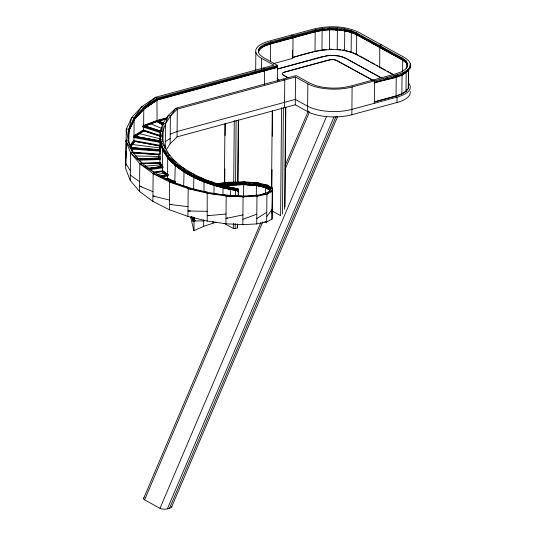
<?xml version="1.0" encoding="UTF-8"?>
<svg xmlns="http://www.w3.org/2000/svg" width="536" height="536" viewBox="0 0 536 536"><rect width="100%" height="100%" fill="white"/><g stroke="black" fill="none" stroke-linecap="round" stroke-linejoin="round"><path stroke-width="0.8" d="M374.034 83.187C385.679 78.209 402.362 79.784 410.06 68.012L410.342 63.576L408.459 60.421L404.559 57.546L358.356 32.113C344.635 25.735 328.642 25.621 314.083 28.937L268.945 41.185A31.731 12.348 0.5 0 0 261.635 58.364L273.95 65.144L155.735 97.23L141.765 106.724L131.729 117.471L126.322 129.035L125.659 168.706L130.248 180.424L139.541 191.466L152.894 201.375L169.403 209.77L187.928 216.383L207.218 221.06L225.937 223.78L242.828 224.658L256.724 223.934L266.68 221.951L272.013 219.15L272.596 188.25L267.926 185.302L258.56 183.031L245.133 181.892L228.55 182.267L216.417 183.674M126.228 139.688L125.772 165.53M126.295 132.359L126.322 129.035L128.928 129.223L134.134 117.913L141.765 106.724L143.802 107.388L157.276 98.075L277.641 65.412L277.635 66.625L157.262 99.294L143.38 108.473L143.38 109.203L133.631 119.769L128.379 131.139L128.908 131.173L134.121 119.863L143.789 109.337L143.373 109.203L156.948 99.857L276.884 67.302L276.891 66.571M128.385 130.402L128.392 131.139L134.121 119.863L133.631 119.769L143.789 109.337M128.814 142.63L128.901 131.173L128.379 137.832M128.385 137.102L128.921 129.223L131.729 117.471L134.134 117.913L143.802 107.388L155.735 97.23L157.276 98.075L157.262 99.294L143.789 108.607L137.022 115.562M130.248 180.424L130.496 152.66L125.9 140.941L128.526 140.861L132.955 152.318L141.926 163.118L154.81 172.827L139.782 163.701L130.496 152.66L132.968 152.318L125.9 140.941M160.224 135.474L143.608 130.04L133.966 136.178L133.524 137.524L160.834 142.543M130.174 145.604L133.94 140.566L134.114 119.856M134.127 117.907L134.127 119.126L128.908 130.442M130.61 146.991L134.784 141.283L160.472 146.006M160.204 141.008L135.32 136.432L143.95 130.817L160.224 136.137M139.541 191.466L139.782 163.701L141.933 163.118L130.496 152.66M160.371 132.633L142.958 126.938L142.965 126.154L157.075 120.727L166.77 118.094M143.608 130.04L143.782 109.337L157.256 100.024L277.628 67.355L277.501 81.271M134.121 119.126L143.795 108.607L143.795 107.388M135.32 136.432L143.95 130.817M160.364 131.106L144.861 125.92L156.894 121.511L162.535 124.62M152.894 201.375L153.142 173.604L139.782 163.701M198.977 87.723L156.954 99.126L157.075 120.727L163.473 124.251M162.535 124.741L156.894 121.511M152.847 158.388L158.636 158.087L137.136 158.75M162.448 122.925L158.924 120.861L166.16 118.898M132.479 152.666L158.71 154.669L133.297 152.847M154.743 149.37L158.844 149.665L130.148 147.487M148.003 168.485L161.202 166.649L158.924 163.085L141.558 163.621M131.052 149.048L159.902 151.119L160.083 149.738M149.671 169.651L162.877 167.815L162.81 166.77L159.916 162.535L159.942 159.835M159.949 158.535L160.244 131.467L163.044 123.226L168.338 115.408L175.761 108.252L296.127 75.583L309.882 83.16L315.188 85.405A29.065 11.31 0.5 0 0 343.864 87.462L350.705 86.088L395.561 73.914L401.23 71.891L405.236 69.412L407.44 66.605L407.688 63.657L405.966 60.769L402.308 58.076L356.306 32.75C343.656 26.84 328.903 26.746 315.483 29.822L270.626 41.996L264.965 44.019A29.065 11.31 0.5 0 0 260.228 55.141L263.886 57.834L277.641 65.412M139.266 160.177L160.05 159.534L159.996 156.298M160.05 153.879L160.224 133.417L160.746 133.457M410.342 63.576L410.067 66.792L407.662 69.861L403.293 72.561L397.243 74.725L352.105 86.973A31.731 12.348 0.5 0 1 307.832 83.797L295.517 77.017L177.295 109.103L170.381 116.078L168.338 115.408L162.85 131.655L160.244 131.467L160.231 132.687L160.753 132.727M161.202 166.649L158.924 163.085M161.879 171.473L166.361 174.709L161.879 171.473L154.455 172.505M162.535 177.228L168.183 175.694L168.19 174.904L162.475 170.837L162.656 150.134L160.096 141.832L160.626 141.812M238.326 196.27L238.319 190.903C210.206 185.603 178.495 176.223 163.152 150.067L160.117 139.883L162.75 139.802C166.91 159.875 186.448 171.312 203.834 178.924C214.97 183.372 226.527 186.823 238.332 188.953L238.373 190.528L237.803 190.133C219.271 186.756 200.866 181.329 184.746 171.346C200.035 181.215 217.79 186.521 235.599 189.65L235.606 188.431C208.263 183.218 177.563 173.584 162.669 148.184L165.148 147.842L160.117 139.883C162.441 157.705 178.937 169.048 193.764 176.672L204.082 181.168L203.834 178.924L193.777 175.453L194.206 174.441L183.835 169.919L183.828 171.138L176.592 165.51M162.763 141.618L163.044 123.226L165.457 123.669L175.761 108.252L177.295 109.103L177.054 136.868L170.14 143.842L166.106 150.053M163.038 124.439L163.044 123.226M165.235 148.371L165.457 123.669M167.386 179.56L173.765 182.133L169.296 180.337M175.6 182.937L175.453 181.912L167.534 178.769L167.714 158.066L162.656 150.134L163.152 150.067L160.854 142.563M174.79 182.079L175.279 164.485L168.15 157.216L167.721 157.336L167.734 156.117L169.879 155.534L162.669 148.184M238.272 195.915L238.319 190.903C212.604 186.441 185.67 178.032 167.714 158.066L168.15 157.216L174.944 164.646L175.279 164.485M169.403 209.77L169.644 181.999L170.736 181.074C193.181 190.327 217.268 195.399 241.535 196.049C250.969 195.486 261.253 196.283 269.655 191.198L272.255 191.386L272.013 219.15M170.14 143.842L170.381 116.078M174.944 164.646L174.95 163.426L176.632 162.643L167.734 156.117M183.687 186.602L184.042 170.951L180.913 168.646M187.928 216.383L188.17 188.612L188.605 187.6L169.644 181.999L153.142 173.604L154.817 172.827L170.729 181.074L153.142 173.604M193.784 221.093L192.732 221.127L191.767 216.49M193.657 189.094L193.851 176.471M193.764 176.672L193.777 175.453M193.818 217.16L193.777 221.341L193.791 219.874M216.068 222.159L203.667 226.36L193.965 230.648L194.079 217.623M203.988 191.922L204.028 180.96L214.065 184.619L214.072 183.399L213.147 182.428L204.089 179.949M203.667 226.36L203.727 219.861M207.218 221.06L207.198 192.263L188.17 188.612L169.644 181.999M213.026 223.043L213.04 221.415M230.319 196.109L230.373 189.429L214.058 185.349L213.877 184.424L223.036 187.084L223.05 185.865L221.509 185.02L214.072 183.399M213.985 193.697L214.058 185.349M222.721 187.647L222.728 186.917L230.38 188.699L230.393 187.479L223.05 185.865M222.963 195.178L223.03 187.814M224.43 183.185L224.953 123.736M224.731 183.305L224.852 169.075M225.147 135.581L225.247 123.856M225.937 223.78L226.185 196.009L225.254 195.044L207.459 193.288L188.17 188.612M222.547 185.751L227.445 185.141L227.673 184.223L230.895 184.123M229.964 189.295L229.971 188.565L238.326 190.173L238.373 190.528L237.803 190.133L237.843 191.272L237.796 190.863L235.11 190.293L235.116 189.563L235.599 189.65M237.656 223.948L237.321 228.008L235.17 228.591L233.328 228.463L233.368 223.438M233.73 182.414L234.266 120.453M235.17 228.591L235.21 223.572M235.572 182.542L236.115 120.587M235.539 196.223L235.592 190.38M237.321 228.008L237.348 224.664M237.716 182.796L238.259 120.004M238.011 182.917L238.56 120.124M237.803 190.133L238.326 190.173L238.332 188.953L233.2 187.989M242.828 224.658L243.069 196.893L241.528 196.042L226.185 196.009L207.459 193.288M243.337 196.679L243.78 184.464L256.824 185.443L265.936 187.526L269.829 189.878M220.926 185.221L227.452 184.411L227.458 183.191C241.495 183.205 257.421 180.639 269.97 188.337L269.963 189.55L265.454 186.863L256.409 184.826L243.451 183.888L243.458 182.669L245.133 181.892L218.487 184.31M269.722 191.7L269.883 190.267L265.943 187.526L256.838 185.443L243.78 184.464L243.786 183.734L235.726 183.982M255.692 70.598L255.846 52.334M256.309 195.379L256.402 185.556L265.441 187.593M248.516 184.143L256.402 184.833L256.422 183.614L258.56 183.031L243.458 182.669M256.824 185.443L256.838 184.712L265.943 186.796M256.724 223.934L256.965 196.163L264.523 193.744L266.921 194.186L272.255 191.386L272.596 188.25L265.467 185.644L265.447 186.863L269.836 189.141M261.541 69.151L261.635 58.364M249.883 73.908L264.429 69.955L264.61 84.768M265.38 194.139L265.447 187.593L269.956 190.28M265.936 187.526L265.95 186.796L269.963 189.55M265.032 221.649L266.68 221.951L266.921 194.186L269.655 191.198L269.976 188.337L272.596 188.25M258.499 50.632A29.594 11.517 0.5 0 1 264.529 45.835L270.271 43.785L270.278 43.054L273.487 42.183M270.452 61.948L270.613 43.945L315.181 31.838C328.829 28.716 343.837 28.81 356.701 34.813L402.737 60.159L406.449 62.893L407.501 64.655M270.613 43.945L264.945 45.969A29.065 11.31 0.5 0 0 258.359 52.722A29.065 11.31 0.5 0 1 264.952 45.238L270.62 43.215L270.626 41.996M271.558 188.773L272.234 110.905M271.866 188.056L272.027 169.637M272.315 136.144L272.536 111.026M277.333 69.111L326.826 55.751A15.732 6.117 0.5 0 1 342.343 56.863L345.867 58.35L381.424 77.928M281.554 107.622L280.609 215.626L272.08 210.929M282.472 214.085L283.397 107.749M287.477 77.559L282.492 74.43A5.059 1.97 0.5 0 1 283.316 72.494L330.585 59.663A5.059 1.97 0.5 0 1 335.576 60.019L372.44 80.052M284.529 107.703L284.77 79.931L283.229 79.087M283.316 72.615L285.561 71.69M284.656 209.315L285.547 107.166M284.978 206.923L285.842 107.287M393.216 74.745L356.527 54.545C336.146 44.816 312.83 51.255 292.555 57.66L292.623 50.263M292.73 37.688L292.736 36.957L315.195 30.867L315.188 31.597L270.271 43.785M410.1 91.341A31.731 12.348 0.5 0 1 397.002 102.49L351.864 114.738A31.731 12.348 0.5 0 1 307.59 111.568L295.276 104.781L295.517 77.017M307.59 111.568L307.832 83.797M315.014 51.57L315.181 31.838M270.62 43.215L315.47 31.041L315.483 29.822M321.948 50.176L322.123 30.445M315.47 31.041L322.317 29.668L322.33 28.448M278.834 68.575L322.283 56.662M285.561 71.811L327.878 60.206M329.473 49.547L329.647 29.822M314.907 31.658L321.935 30.251L329.647 29.574L329.72 27.832M407.688 63.657L407.675 64.876L405.953 61.982L402.295 59.295L356.299 33.969L350.993 31.725L344.548 30.117L337.291 29.205L337.298 27.986M337.198 49.707L337.379 29.004L327.396 29.031M337.673 60.91L372.44 80.172M344.548 30.117L344.561 28.897M344.588 50.632L344.762 30.9M343.127 29.721L344.769 29.929L344.762 30.659L351.321 32.294L356.701 34.572L402.744 59.918L406.449 62.645L406.456 61.915M380.701 77.653L345.867 58.35M350.993 31.725L351 30.505M351.147 52.267L351.321 32.542M351.321 32.294L351.328 31.564L344.769 29.929M351.864 114.738L352.105 86.973M356.299 33.969L356.306 32.75M356.527 54.545L356.701 34.813M356.701 34.572L356.708 33.842L351.328 31.564M374.483 103.254L374.677 80.849L373.136 79.998M381.458 44.83L379.307 45.413L379.294 46.632L380.151 47.128M374.363 102.041L396.044 96.158L396.211 77.251M396.546 77.077L396.56 75.616M397.002 102.49L397.049 97.13A31.731 12.348 0.5 0 0 408.265 82.825M374.664 82.068L397.236 75.938L397.243 74.725M396.044 96.158L401.859 94.081L402.027 75.174M402.295 59.295L402.308 58.076M402.442 74.973L402.456 73.512M402.637 71.67L402.737 60.159M402.744 59.918L402.744 59.188L404.6 60.555M397.236 75.938L403.28 73.78L403.293 72.561M405.953 61.982L405.966 60.769M401.859 94.081L406.013 91.515L406.188 71.784M406.395 68.642L406.449 62.893M406.67 72.36L406.683 70.899M407.662 69.861L407.655 71.08L403.28 73.78M406.013 91.515L408.298 88.601L408.466 69.693M408.7 69.104L408.298 88.601M410.06 68.012L410.067 66.792M162.85 131.655L162.75 139.802L160.244 131.467M158.636 158.207L158.71 154.549M128.928 129.223L128.513 142.074L126.322 129.035M125.746 158.964L126.128 151.447M272.06 213.797L272.442 206.28M160.519 135.769L160.103 141.102L160.633 141.082M407.487 67.087L407.615 65.613M162.013 127.441L160.231 132.687L161.725 128.982M159.902 151.119L160.076 150.71M143.675 498.292L260.871 222.587M285.098 165.597L308.341 110.912M171.708 506.399A5.286 2.057 0.5 0 1 169.523 508.262L167.379 508.845A5.286 2.057 0.5 0 1 159.996 508.316L144.593 499.833L262.774 221.817M285.038 169.443L309.587 111.682M159.996 508.316L326.625 116.319M167.379 508.845L334.008 116.841M169.523 508.262L336.152 116.258M171.667 506.942L337.64 116.48M128.747 129.699L134.127 119.126L133.638 119.039M164.405 147.279L165.256 146.073M158.844 149.665L160.298 147.507M130.174 145.357L133.94 140.318M130.61 146.864L134.784 141.283M266.727 216.598L272.094 209.409M407.554 70.524L408.466 69.358M405.98 90.852L407.327 89.137M136.888 115.515L139.595 112.58M192.739 220.336L193.791 220.122M135.139 134.884L133.973 135.936L143.608 129.799M183.835 169.919L184.927 168.994L174.95 163.426M232.651 184.116L220.953 185.148M145.417 107.066L143.38 108.473L143.795 108.607M146.77 106.135L150.844 103.327M152.204 102.396L155.601 100.058M143.373 109.203L157.256 100.024M165.296 141.692L170.187 138.482M256.771 218.574L266.767 212.209M405.491 72.702L402.027 74.839L396.942 76.655M405.531 91.421L401.451 93.947L395.709 95.998M142.958 126.938L143.628 126.63M173.965 182.609L175.453 181.912M174.12 182.843L175.607 182.146M217.449 184.109L228.55 182.267L227.458 183.191L227.452 184.411L247.049 183.975M170.22 134.101L177.101 131.508L295.323 99.421L307.637 106.208A31.731 12.348 0.5 0 0 351.911 109.384L397.049 97.13M143.641 125.411L157.082 120.486L166.776 117.853M144.861 126.04L156.887 121.632M242.875 219.298L256.811 214.192M264.536 45.104L270.278 43.054M277.333 68.99L278.834 68.454M227.525 217.985L225.984 218.42L242.915 214.916M275.095 41.748L291.932 37.178M314.907 31.416L292.422 37.52L293.038 37.862L292.857 58.317L273.635 63.536M292.247 57.493L313.125 51.825M200.591 87.281L248.269 74.343M265.206 69.747L276.114 66.786M380.151 47.369L379.716 47.49L379.763 67.161M158.917 120.982L166.153 119.019M385.304 78.671L387.716 78.015M393.344 76.487L395.756 75.837M374.53 82.799L396.211 76.916M177.054 136.868L295.276 104.781M374.054 101.874L394.905 96.212M160.847 176.083L166.361 174.589M161.631 175.989L166.361 174.709M160.813 176.625L168.07 174.656M161.738 176.659L168.19 174.904M165.925 179.205L167.534 178.769M256.402 184.833L265.447 186.863M316.736 30.552L320.588 29.782M315.691 31.262L324.233 29.815M315.188 31.597L322.123 30.204L322.129 29.473L325.138 29.219M314.733 51.389L320.984 50.136M322.283 56.783L326.826 55.871A15.732 6.117 0.5 0 1 342.343 56.983L345.867 58.478M327.878 60.327L330.585 59.784A5.059 1.97 0.5 0 1 333.191 59.704M157.557 174.468L164.117 173.148M226.185 196.009L243.069 196.893L256.965 196.163L266.921 194.186M209.697 215.338L207.258 215.7L226.025 214.038M148.003 168.364L161.202 166.529M148.78 168.719L162.81 166.77M149.678 168.86L162.884 167.024M153.397 172.103L162.475 170.837M154.455 172.625L161.879 171.594M265.461 185.644L267.926 185.302L256.422 183.614M221.917 184.933L227.666 184.223M221.911 185.664L227.659 184.954L243.773 184.464M243.069 196.893L254.928 195.499L256.965 196.163M222.574 185.697L243.438 184.625L256.396 185.563M195.607 220.765L194.052 220.906L203.714 221M322.317 29.668L329.707 29.051L337.291 29.205M327.295 29.56L337.459 29.527M322.525 49.915L326.357 49.6M145.196 166.167L160.056 164.927M190.461 210.929L187.975 211.023L207.298 211.311M137.136 158.877L149.537 158.489M138.422 159.152L160.043 158.482M138.442 159.413L160.056 158.743M144.981 159.587L149.135 159.46M141.631 163.098L159.916 162.535M142.382 163.715L158.917 163.205M235.143 184.062L243.445 183.895M227.666 184.954L243.438 184.625M329.647 29.574L337.372 29.735L344.983 30.713M329.593 29.614L337.452 29.775M335.878 30.224L337.452 30.257M329.419 49.346L331.777 49.392M135.621 155.976L158.669 156.438M171.929 204.571L169.45 204.41L188.015 206.635M132.606 147.789L138.342 148.197M139.983 148.318L145.725 148.727M147.36 148.841L153.102 149.256M131.092 147.996L159.942 150.067M131.059 148.258L159.909 150.328M132.874 148.76L134.523 148.881M140.291 149.296L141.94 149.41M147.708 149.825L149.356 149.946M155.125 150.355L156.78 150.475M132.848 152.17L160.043 154.12M248.677 184.103L254.386 184.531M243.786 183.734L246.942 184.009M339.02 29.205L341.486 29.52M339.717 29.808L341.975 30.096M343.476 30.284L349.438 31.584M338.035 49.593L340.293 49.882M342.551 50.163L344.809 50.444M132.466 144.506L160.056 147.97M154.549 196.297L152.941 196.015L169.49 200.029M135.32 136.311L160.204 140.888M133.618 136.479L160.927 141.497M133.531 136.734L160.84 141.752M133.94 140.566L160.438 145.43M134.784 141.404L160.465 146.127M235.116 189.563L238.326 190.173M265.039 221.643L266.68 221.951M170.83 180.518L167.534 178.522L169.162 178.917M345.553 50.632L351.489 52.113M139.635 133.685L160.17 138.811M141.176 186.608L139.588 186.106L152.981 191.633M144.861 125.92L160.364 130.985M143.092 125.906L160.512 131.601M142.965 126.154L160.378 131.843M143.95 130.938L160.224 136.258M229.971 188.565L230.38 188.699M204.075 181.898L213.871 185.155M167.534 178.522L174.796 181.449M193.757 177.403L204.022 181.697M352.34 32.428L355.75 33.868M352.849 52.689L358.376 55.208M336.976 60.736L335.576 60.146A5.059 1.97 0.5 0 0 334.457 59.864M150.877 123.836L161.483 128.325M183.821 171.868L193.844 177.202M356.708 33.842L359.582 35.423M361.023 36.214L365.338 38.592M366.778 39.383L376.131 44.535M377.572 45.326L379.006 46.116M379.729 46.511L384.761 49.285M386.201 50.076L392.674 53.64M394.114 54.438L395.555 55.228M396.988 56.019L402.027 58.793M357.11 34.686L402.469 59.663M359.817 55.999L369.177 61.158M370.617 61.948L374.939 64.327M376.373 65.117L377.813 65.915M379.977 67.101L385.739 70.27M387.173 71.067L388.613 71.858M390.054 72.648L392.935 74.236M291.517 35.061L293.058 35.912L293.045 37.125L292.736 36.957M283.939 75.496L288.18 77.827M263.203 68.059L264.744 68.909L264.737 70.129L264.429 69.955M277.139 78.812L279.33 80.145M158.924 120.861L163.158 123.193M224.082 223.371L233.328 228.463M174.937 165.376L184.036 171.681M167.574 174.14L162.475 170.595L164.733 172.82M130.295 175.071L139.628 181.724M403.816 60.273L405.069 61.198M403.816 60.514L406.322 62.357M282.492 74.551L283.939 75.616M176.532 165.41L179.037 167.259M167.714 158.066L175.272 165.215M162.502 167.426L162.877 167.815M269.976 188.337L272.255 191.386M162.656 150.134L168.143 157.946M162.515 166.214L159.922 162.294L161.859 166.328M163.989 150.65L164.82 151.963M165.651 153.276L166.488 154.589M125.705 163.346L130.335 170.683M406.797 63.235L407.501 64.414M163.983 150.79L167.721 157.336M128.814 142.837L129.699 145.129M131.467 149.718L132.359 152.01M160.096 141.832L163.152 150.067M193.315 217.187L193.925 219.727L193.315 217.315M192.163 217.067L192.94 220.149M191.566 216.511L192.732 221.127M190.541 217.08L193.965 230.648M159.949 159.125L160.05 159.534M161.37 144.11L162.663 149.403M160.224 133.417L160.519 139.528M258.506 49.902A29.594 11.517 0.5 0 1 260.456 47.624M261.012 47.181A29.594 11.517 0.5 0 1 262.285 46.31M322.752 49.681A31.731 12.348 0.5 0 1 324.354 49.513M329.258 49.212A31.731 12.348 0.5 0 1 331.737 49.171M339.161 49.506A31.731 12.348 0.5 0 1 340.775 49.674M343.167 49.989A31.731 12.348 0.5 0 1 344.708 50.237M144.593 499.833A5.286 2.057 0.5 0 1 144.077 497.783M227.445 185.141L227.425 186.776L227.445 185.141"/></g></svg>
